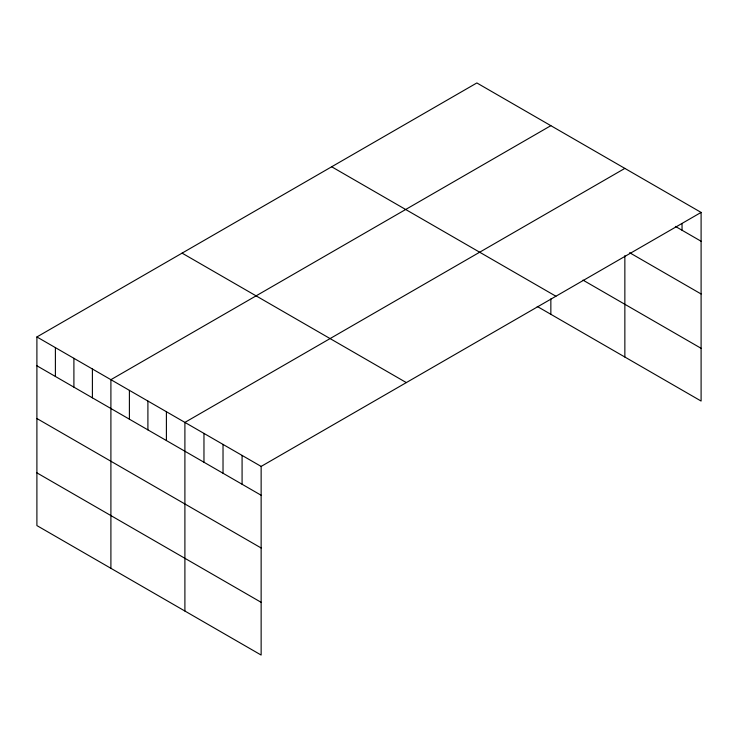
<?xml version="1.0" encoding="UTF-8"?>
<svg xmlns="http://www.w3.org/2000/svg" width="738" height="738" viewBox="0 0 738 738"><rect width="100%" height="100%" fill="white"/><g stroke="black" fill="none" stroke-linecap="round" stroke-linejoin="round"><path stroke-width="1.11" d="M36.9 336.952L261.141 466.416L261.141 655.049L36.9 525.585L36.9 336.952L476.859 82.951L701.1 212.415L701.1 401.048L537.227 306.436M550.852 125.672L110.903 379.683L110.903 568.306M624.855 168.393L184.897 422.404L184.897 611.036M261.141 466.416L701.1 212.415M675.371 226.391L701.1 241.252M629.625 252.71L701.1 293.982M582.992 280.117L701.1 348.308M331.666 166.77L555.917 296.233M182.083 253.134L406.334 382.598M36.9 365.79L261.141 495.253M36.9 418.52L261.141 547.983M36.9 472.855L261.141 602.319M682.041 223.586L682.041 230.247M624.855 255.625L624.855 357.026M550.852 298.927L550.852 314.305M242.082 455.42L242.082 484.248M223.024 444.414L223.024 473.243M203.965 433.409L203.965 462.237M166.401 411.721L166.401 440.558M147.904 401.038L147.904 429.876M129.399 390.356L129.399 419.193M92.398 369L92.398 397.828M73.901 358.317L73.901 387.155M55.396 347.635L55.396 376.472"/></g></svg>
